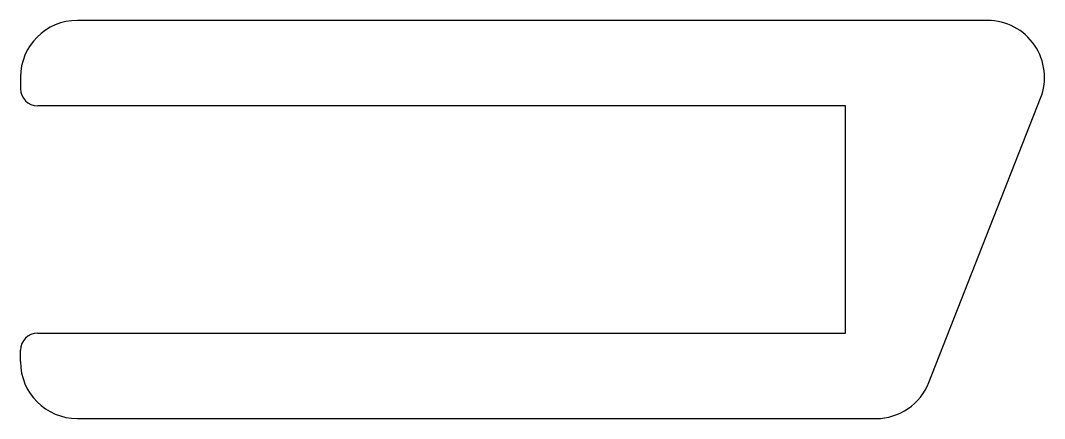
# Model space of a CAD drawing. Extents: x 63.6 to 81.6, y 20.6 to 27.6.
import ezdxf

# ---------------------------------------------------------------- set-up
doc = ezdxf.new("R2010")
doc.units = 0
doc.layers.add('KONTUR', color=7, linetype='CONTINUOUS')

msp = doc.modelspace()

# ---------------------------------------------------------------- linework, layer by layer
at = {"layer": 'KONTUR'}
for p, q in [((80.57, 27.638), (64.575, 27.638)), ((63.575, 26.638), (63.575, 26.438)), ((78.075, 26.138), (63.875, 26.138)), ((78.075, 22.138), (78.075, 26.138)), ((79.54, 21.272), (81.501, 26.272)), ((63.875, 22.138), (78.075, 22.138)), ((63.575, 21.638), (63.575, 21.838)), ((64.575, 20.638), (78.609, 20.638))]:
    msp.add_line(p, q, dxfattribs=at)
for centre, radius, start, end in [((64.575, 26.638), 1, 90, 180), ((80.57, 26.638), 1, 338.5797, 90), ((63.875, 26.438), 0.3, 180, 270), ((63.875, 21.838), 0.3, 90, 180), ((64.575, 21.638), 1, 180, 270), ((78.609, 21.638), 1, 270, 338.5797)]:
    msp.add_arc(centre, radius, start, end, dxfattribs=at)

doc.saveas('drawing.dxf')
